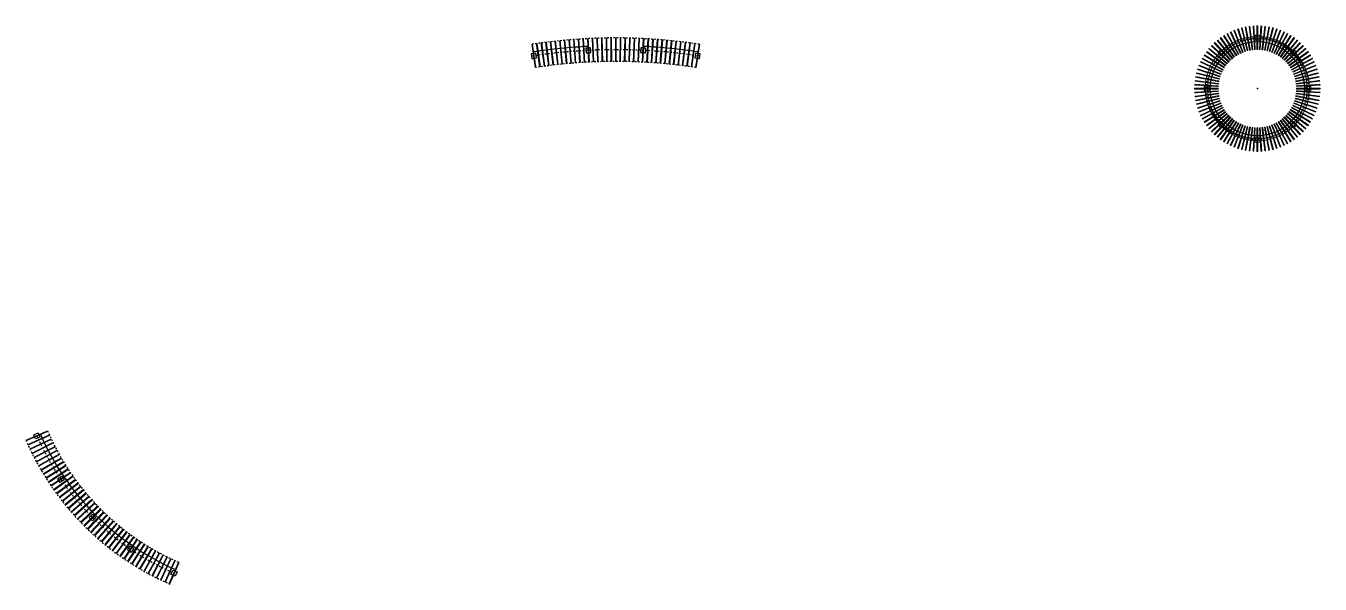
# Model space of a CAD drawing. Extents: x 387222 to 388513, y 9633222 to 9634061.
# Drawn here: x 388419.1 to 388501.6, y 9633548.3 to 9633583.9 of the extents above; entities that cross this region are included whole.
import ezdxf

# ---------------------------------------------------------------- set-up
doc = ezdxf.new("R2010")
doc.units = 0
doc.header["$LTSCALE"] = 0.049213
doc.header["$PDSIZE"] = -2.5
doc.linetypes.add('ACAD_PROJEÇÃO', pattern=[0.2, 0.1, -0.1])
doc.linetypes.add('DASHDOT', pattern=[1, 0.5, -0.25, 0, -0.25])
for name, color, linetype in [('BANCO', 2, 'Continuous'), ('EIXO', 253, 'DASHDOT'), ('P6', 4, 'Continuous'), ('PROJEÇÃO', 8, 'ACAD_PROJEÇÃO')]:
    doc.layers.add(name, color=color, linetype=linetype)
for name, color, linetype, lineweight in [('CARAMANCHÃO', 2, 'Continuous', 13), ('PERGOLA', 2, 'Continuous', 13), ('PILAR', 4, 'Continuous', 13), ('VIGA', 6, 'Continuous', 13)]:
    doc.layers.add(name, color=color, linetype=linetype, lineweight=lineweight)

# ---------------------------------------------------------------- blocks, each defined once
blk = doc.blocks.new('Pergola')
at = {"layer": 'PERGOLA'}
blk.add_lwpolyline([(0.025, 0.75), (-0.025, 0.75), (-0.025, -0.75), (0.025, -0.75)], close=True, dxfattribs=at)
for points in [[(-0.025, 0.2), (0.025, 0.2)], [(-0.025, -0.2), (0.025, -0.2)]]:
    blk.add_lwpolyline(points, dxfattribs=at)
at = {"layer": 'PROJEÇÃO'}
blk.add_lwpolyline([(0, 0.75), (0, -0.75)], dxfattribs=at)

msp = doc.modelspace()

# ---------------------------------------------------------------- linework, layer by layer
msp.add_lwpolyline([(388497.563, 9633576.754), (388497.563, 9633576.454)])
msp.add_point((388497.563, 9633579.854))
at = {"layer": 'BANCO'}
msp.add_lwpolyline([(388419.987, 9633557.826, 0.189001), (388428.606, 9633549.206)], format="xyb", dxfattribs=at)
msp.add_circle((388497.563, 9633579.854), 3, dxfattribs=at)
for start, end in [(92.88, 98.59907), (81.40093, 87.12)]:
    msp.add_arc((388456.661, 9633547.588), 35, start, end, dxfattribs=at)
at = {"layer": 'CARAMANCHÃO'}
for points in [[(388451.304, 9633582.682), (388451.529, 9633581.199)], [(388451.353, 9633582.689), (388451.578, 9633581.206)], [(388451.598, 9633582.725), (388451.811, 9633581.241)], [(388451.647, 9633582.733), (388451.86, 9633581.248)], [(388451.892, 9633582.767), (388452.093, 9633581.28)], [(388451.942, 9633582.773), (388452.142, 9633581.287)], [(388452.187, 9633582.805), (388452.375, 9633581.317)], [(388452.237, 9633582.812), (388452.425, 9633581.323)], [(388452.482, 9633582.842), (388452.658, 9633581.352)], [(388452.532, 9633582.847), (388452.708, 9633581.358)], [(388452.778, 9633582.875), (388452.941, 9633581.384)], [(388452.828, 9633582.881), (388452.991, 9633581.39)], [(388453.074, 9633582.907), (388453.224, 9633581.414)], [(388453.123, 9633582.912), (388453.274, 9633581.419)], [(388453.37, 9633582.935), (388453.508, 9633581.442)], [(388453.419, 9633582.94), (388453.557, 9633581.446)], [(388453.666, 9633582.962), (388453.791, 9633581.467)], [(388453.716, 9633582.966), (388453.841, 9633581.471)], [(388453.962, 9633582.986), (388454.075, 9633581.49)], [(388454.012, 9633582.989), (388454.125, 9633581.494)], [(388454.259, 9633583.007), (388454.359, 9633581.51)], [(388454.309, 9633583.01), (388454.409, 9633581.514)], [(388454.556, 9633583.026), (388454.644, 9633581.528)], [(388454.606, 9633583.029), (388454.694, 9633581.531)], [(388454.853, 9633583.042), (388454.928, 9633581.544)], [(388454.903, 9633583.045), (388454.978, 9633581.547)], [(388455.15, 9633583.056), (388455.213, 9633581.558)], [(388455.2, 9633583.058), (388455.263, 9633581.56)], [(388455.447, 9633583.068), (388455.497, 9633581.568)], [(388455.497, 9633583.069), (388455.547, 9633581.57)], [(388455.744, 9633583.077), (388455.782, 9633581.577)], [(388455.794, 9633583.078), (388455.832, 9633581.578)], [(388456.042, 9633583.083), (388456.067, 9633581.583)], [(388456.092, 9633583.084), (388456.117, 9633581.584)], [(388456.339, 9633583.087), (388456.352, 9633581.587)], [(388456.389, 9633583.087), (388456.402, 9633581.587)], [(388456.636, 9633583.088), (388456.636, 9633581.588)], [(388456.686, 9633583.088), (388456.686, 9633581.588)], [(388456.934, 9633583.087), (388456.921, 9633581.587)], [(388456.984, 9633583.087), (388456.971, 9633581.587)], [(388457.231, 9633583.084), (388457.206, 9633581.584)], [(388457.281, 9633583.083), (388457.256, 9633581.583)], [(388457.528, 9633583.078), (388457.491, 9633581.578)], [(388457.578, 9633583.077), (388457.541, 9633581.577)], [(388457.826, 9633583.069), (388457.776, 9633581.57)], [(388457.876, 9633583.068), (388457.825, 9633581.568)], [(388458.123, 9633583.058), (388458.06, 9633581.56)], [(388458.173, 9633583.056), (388458.11, 9633581.558)], [(388458.42, 9633583.045), (388458.345, 9633581.547)], [(388458.47, 9633583.042), (388458.395, 9633581.544)], [(388458.717, 9633583.029), (388458.629, 9633581.531)], [(388458.767, 9633583.026), (388458.679, 9633581.528)], [(388459.014, 9633583.01), (388458.913, 9633581.514)], [(388459.064, 9633583.007), (388458.963, 9633581.51)], [(388459.311, 9633582.989), (388459.198, 9633581.494)], [(388459.36, 9633582.986), (388459.247, 9633581.49)], [(388459.607, 9633582.966), (388459.482, 9633581.471)], [(388459.657, 9633582.962), (388459.531, 9633581.467)], [(388459.903, 9633582.94), (388459.765, 9633581.446)], [(388459.953, 9633582.935), (388459.815, 9633581.442)], [(388460.199, 9633582.912), (388460.049, 9633581.419)], [(388460.249, 9633582.907), (388460.099, 9633581.414)], [(388460.495, 9633582.881), (388460.332, 9633581.39)], [(388460.545, 9633582.875), (388460.382, 9633581.384)], [(388460.791, 9633582.847), (388460.615, 9633581.358)], [(388460.84, 9633582.842), (388460.665, 9633581.352)], [(388461.086, 9633582.812), (388460.898, 9633581.323)], [(388461.135, 9633582.805), (388460.948, 9633581.317)], [(388461.381, 9633582.773), (388461.18, 9633581.287)], [(388461.43, 9633582.767), (388461.23, 9633581.28)], [(388461.675, 9633582.733), (388461.463, 9633581.248)], [(388461.725, 9633582.725), (388461.512, 9633581.241)], [(388461.97, 9633582.689), (388461.744, 9633581.206)], [(388462.019, 9633582.682), (388461.794, 9633581.199)], [(388420.435, 9633558.049), (388419.06, 9633557.448)], [(388420.455, 9633558.003), (388419.08, 9633557.403)], [(388420.547, 9633557.798), (388419.182, 9633557.174)], [(388420.567, 9633557.752), (388419.203, 9633557.128)], [(388420.663, 9633557.548), (388419.309, 9633556.901)], [(388420.684, 9633557.503), (388419.331, 9633556.856)], [(388420.783, 9633557.301), (388419.441, 9633556.631)], [(388420.805, 9633557.256), (388419.463, 9633556.586)], [(388420.908, 9633557.055), (388419.577, 9633556.363)], [(388420.931, 9633557.011), (388419.6, 9633556.319)], [(388421.036, 9633556.812), (388419.717, 9633556.097)], [(388421.06, 9633556.768), (388419.741, 9633556.054)], [(388421.169, 9633556.571), (388419.863, 9633555.834)], [(388421.194, 9633556.528), (388419.887, 9633555.791)], [(388421.306, 9633556.333), (388420.012, 9633555.574)], [(388421.331, 9633556.29), (388420.037, 9633555.53)], [(388421.447, 9633556.096), (388420.166, 9633555.315)], [(388421.473, 9633556.054), (388420.192, 9633555.273)], [(388421.592, 9633555.863), (388420.324, 9633555.06)], [(388421.618, 9633555.82), (388420.351, 9633555.018)], [(388421.74, 9633555.631), (388420.487, 9633554.807)], [(388421.768, 9633555.589), (388420.515, 9633554.765)], [(388421.893, 9633555.402), (388420.654, 9633554.557)], [(388421.921, 9633555.361), (388420.682, 9633554.516)], [(388422.05, 9633555.176), (388420.825, 9633554.31)], [(388422.079, 9633555.135), (388420.854, 9633554.269)], [(388422.21, 9633554.953), (388421, 9633554.066)], [(388422.24, 9633554.912), (388421.03, 9633554.026)], [(388422.374, 9633554.732), (388421.18, 9633553.825)], [(388422.405, 9633554.692), (388421.21, 9633553.785)], [(388422.542, 9633554.514), (388421.363, 9633553.587)], [(388422.573, 9633554.475), (388421.394, 9633553.547)], [(388422.714, 9633554.299), (388421.551, 9633553.352)], [(388422.745, 9633554.26), (388421.582, 9633553.313)], [(388422.889, 9633554.087), (388421.742, 9633553.12)], [(388422.921, 9633554.049), (388421.774, 9633553.082)], [(388423.068, 9633553.878), (388421.938, 9633552.892)], [(388423.101, 9633553.84), (388421.97, 9633552.854)], [(388423.25, 9633553.672), (388422.137, 9633552.667)], [(388423.284, 9633553.635), (388422.17, 9633552.629)], [(388423.436, 9633553.469), (388422.34, 9633552.445)], [(388423.47, 9633553.432), (388422.374, 9633552.408)], [(388423.625, 9633553.269), (388422.547, 9633552.227)], [(388423.66, 9633553.233), (388422.581, 9633552.191)], [(388423.818, 9633553.073), (388422.757, 9633552.012)], [(388423.853, 9633553.037), (388422.792, 9633551.977)], [(388424.014, 9633552.88), (388422.971, 9633551.801)], [(388424.049, 9633552.845), (388423.007, 9633551.766)], [(388424.213, 9633552.69), (388423.189, 9633551.594)], [(388424.249, 9633552.656), (388423.225, 9633551.56)], [(388424.415, 9633552.503), (388423.41, 9633551.39)], [(388424.452, 9633552.47), (388423.447, 9633551.357)], [(388424.62, 9633552.32), (388423.634, 9633551.19)], [(388424.658, 9633552.288), (388423.672, 9633551.157)], [(388424.829, 9633552.141), (388423.862, 9633550.994)], [(388424.867, 9633552.109), (388423.9, 9633550.962)], [(388425.04, 9633551.965), (388424.093, 9633550.802)], [(388425.079, 9633551.934), (388424.132, 9633550.77)], [(388425.255, 9633551.793), (388424.328, 9633550.614)], [(388425.294, 9633551.762), (388424.367, 9633550.583)], [(388425.472, 9633551.624), (388424.565, 9633550.43)], [(388425.512, 9633551.594), (388424.605, 9633550.4)], [(388425.693, 9633551.459), (388424.806, 9633550.25)], [(388425.733, 9633551.43), (388424.846, 9633550.22)], [(388425.916, 9633551.298), (388425.049, 9633550.074)], [(388425.956, 9633551.269), (388425.09, 9633550.045)], [(388426.141, 9633551.141), (388425.296, 9633549.902)], [(388426.183, 9633551.113), (388425.337, 9633549.874)], [(388426.37, 9633550.988), (388425.546, 9633549.734)], [(388426.411, 9633550.96), (388425.587, 9633549.707)], [(388426.601, 9633550.838), (388425.798, 9633549.571)], [(388426.643, 9633550.811), (388425.84, 9633549.544)], [(388426.834, 9633550.692), (388426.053, 9633549.412)], [(388426.877, 9633550.666), (388426.096, 9633549.386)], [(388427.07, 9633550.551), (388426.311, 9633549.257)], [(388427.113, 9633550.526), (388426.354, 9633549.232)], [(388427.308, 9633550.413), (388426.571, 9633549.107)], [(388427.352, 9633550.389), (388426.614, 9633549.082)], [(388427.549, 9633550.28), (388426.834, 9633548.961)], [(388427.593, 9633550.256), (388426.878, 9633548.937)], [(388427.791, 9633550.15), (388427.099, 9633548.82)], [(388427.836, 9633550.127), (388427.143, 9633548.797)], [(388428.036, 9633550.025), (388427.367, 9633548.683)], [(388428.081, 9633550.003), (388427.411, 9633548.661)], [(388428.283, 9633549.904), (388427.637, 9633548.551)], [(388428.328, 9633549.882), (388427.682, 9633548.529)], [(388428.532, 9633549.787), (388427.909, 9633548.423)], [(388428.578, 9633549.766), (388427.954, 9633548.402)], [(388428.783, 9633549.675), (388428.183, 9633548.3)], [(388428.829, 9633549.655), (388428.229, 9633548.28)]]:
    msp.add_lwpolyline(points, dxfattribs=at)
at = {"layer": 'EIXO'}
for points in [[(388451.328, 9633582.686), (388451.554, 9633581.203)], [(388451.623, 9633582.729), (388451.835, 9633581.244)], [(388451.917, 9633582.77), (388452.118, 9633581.283)], [(388452.212, 9633582.808), (388452.4, 9633581.32)], [(388452.507, 9633582.844), (388452.683, 9633581.355)], [(388452.803, 9633582.878), (388452.966, 9633581.387)], [(388453.099, 9633582.909), (388453.249, 9633581.417)], [(388453.395, 9633582.938), (388453.533, 9633581.444)], [(388453.691, 9633582.964), (388453.816, 9633581.469)], [(388453.987, 9633582.988), (388454.1, 9633581.492)], [(388454.284, 9633583.009), (388454.384, 9633581.512)], [(388454.581, 9633583.027), (388454.669, 9633581.53)], [(388454.878, 9633583.044), (388454.953, 9633581.545)], [(388455.175, 9633583.057), (388455.238, 9633581.559)], [(388455.472, 9633583.068), (388455.522, 9633581.569)], [(388455.769, 9633583.077), (388455.807, 9633581.578)], [(388456.067, 9633583.083), (388456.092, 9633581.584)], [(388456.364, 9633583.087), (388456.377, 9633581.587)], [(388456.661, 9633583.088), (388456.661, 9633581.588)], [(388456.959, 9633583.087), (388456.946, 9633581.587)], [(388457.256, 9633583.083), (388457.231, 9633581.584)], [(388457.553, 9633583.077), (388457.516, 9633581.578)], [(388457.851, 9633583.068), (388457.801, 9633581.569)], [(388458.148, 9633583.057), (388458.085, 9633581.559)], [(388458.445, 9633583.044), (388458.37, 9633581.545)], [(388458.742, 9633583.027), (388458.654, 9633581.53)], [(388459.039, 9633583.009), (388458.938, 9633581.512)], [(388459.335, 9633582.988), (388459.222, 9633581.492)], [(388459.632, 9633582.964), (388459.506, 9633581.469)], [(388459.928, 9633582.938), (388459.79, 9633581.444)], [(388460.224, 9633582.909), (388460.074, 9633581.417)], [(388460.52, 9633582.878), (388460.357, 9633581.387)], [(388460.815, 9633582.844), (388460.64, 9633581.355)], [(388461.111, 9633582.808), (388460.923, 9633581.32)], [(388461.406, 9633582.77), (388461.205, 9633581.283)], [(388461.7, 9633582.729), (388461.487, 9633581.244)], [(388461.994, 9633582.686), (388461.769, 9633581.203)], [(388420.445, 9633558.026), (388419.07, 9633557.426)], [(388420.557, 9633557.775), (388419.193, 9633557.151)], [(388420.673, 9633557.526), (388419.32, 9633556.879)], [(388420.794, 9633557.278), (388419.452, 9633556.609)], [(388420.919, 9633557.033), (388419.588, 9633556.341)], [(388421.048, 9633556.79), (388419.729, 9633556.075)], [(388421.181, 9633556.55), (388419.875, 9633555.812)], [(388421.318, 9633556.311), (388420.025, 9633555.552)], [(388421.46, 9633556.075), (388420.179, 9633555.294)], [(388421.605, 9633555.841), (388420.338, 9633555.039)], [(388421.754, 9633555.61), (388420.501, 9633554.786)], [(388421.907, 9633555.382), (388420.668, 9633554.536)], [(388422.064, 9633555.156), (388420.84, 9633554.29)], [(388422.225, 9633554.933), (388421.015, 9633554.046)], [(388422.389, 9633554.712), (388421.195, 9633553.805)], [(388422.558, 9633554.494), (388421.379, 9633553.567)], [(388422.73, 9633554.28), (388421.567, 9633553.332)], [(388422.905, 9633554.068), (388421.758, 9633553.101)], [(388423.084, 9633553.859), (388421.954, 9633552.873)], [(388423.267, 9633553.653), (388422.154, 9633552.648)], [(388423.453, 9633553.451), (388422.357, 9633552.427)], [(388423.642, 9633553.251), (388422.564, 9633552.209)], [(388423.835, 9633553.055), (388422.775, 9633551.994)], [(388424.031, 9633552.862), (388422.989, 9633551.784)], [(388424.231, 9633552.673), (388423.207, 9633551.577)], [(388424.434, 9633552.487), (388423.428, 9633551.373)], [(388424.639, 9633552.304), (388423.653, 9633551.174)], [(388424.848, 9633552.125), (388423.881, 9633550.978)], [(388425.06, 9633551.949), (388424.113, 9633550.786)], [(388425.275, 9633551.777), (388424.347, 9633550.598)], [(388425.492, 9633551.609), (388424.585, 9633550.415)], [(388425.713, 9633551.445), (388424.826, 9633550.235)], [(388425.936, 9633551.284), (388425.07, 9633550.059)], [(388426.162, 9633551.127), (388425.317, 9633549.888)], [(388426.391, 9633550.974), (388425.566, 9633549.721)], [(388426.622, 9633550.825), (388425.819, 9633549.558)], [(388426.855, 9633550.679), (388426.074, 9633549.399)], [(388427.091, 9633550.538), (388426.332, 9633549.245)], [(388427.33, 9633550.401), (388426.593, 9633549.095)], [(388427.571, 9633550.268), (388426.856, 9633548.949)], [(388427.814, 9633550.139), (388427.121, 9633548.808)], [(388428.059, 9633550.014), (388427.389, 9633548.672)], [(388428.306, 9633549.893), (388427.659, 9633548.54)], [(388428.555, 9633549.777), (388427.931, 9633548.413)], [(388428.806, 9633549.664), (388428.206, 9633548.29)]]:
    msp.add_lwpolyline(points, dxfattribs=at)
for radius, start, end in [(35.5, 81.36, 98.64), (34.75, 81.13846, 98.86154), (34, 81.36, 98.64)]:
    msp.add_arc((388456.661, 9633547.588), radius, start, end, dxfattribs=at)
at = {"layer": 'P6'}
for points in [[(388451.315, 9633581.772, -0.002168), (388451.612, 9633581.817), (388451.567, 9633582.114, 0.002149), (388451.27, 9633582.069)], [(388454.773, 9633582.136, -0.002168), (388455.073, 9633582.151), (388455.058, 9633582.451, 0.002149), (388454.758, 9633582.436)], [(388458.25, 9633582.151, -0.002168), (388458.55, 9633582.136), (388458.565, 9633582.436, 0.002149), (388458.265, 9633582.451)], [(388461.711, 9633581.817, -0.002168), (388462.007, 9633581.772), (388462.052, 9633582.069, 0.002149), (388461.756, 9633582.114)], [(388419.956, 9633557.649), (388419.681, 9633557.528, -0.004386), (388419.561, 9633557.803), (388419.835, 9633557.924, 0.004464)], [(388421.497, 9633554.92), (388421.249, 9633554.751, -0.004386), (388421.08, 9633554.999), (388421.328, 9633555.168, 0.004464)], [(388423.518, 9633552.525), (388423.305, 9633552.313, -0.004386), (388423.093, 9633552.525), (388423.305, 9633552.737, 0.004464)], [(388425.948, 9633550.547), (388425.779, 9633550.299, -0.004386), (388425.531, 9633550.469), (388425.7, 9633550.716, 0.004464)], [(388428.704, 9633549.055), (388428.584, 9633548.78, -0.004386), (388428.309, 9633548.9), (388428.429, 9633549.175, 0.004464)]]:
    msp.add_lwpolyline(points, format="xyb", close=True, dxfattribs=at)
at = {"layer": 'PERGOLA'}
msp.add_lwpolyline([(388498.039, 9633575.882), (388498.089, 9633575.888), (388497.901, 9633577.377), (388497.851, 9633577.37)], close=True, dxfattribs=at)
for points in [[(388497.97, 9633576.831), (388497.92, 9633576.825)], [(388498.02, 9633576.434), (388497.97, 9633576.428)]]:
    msp.add_lwpolyline(points, dxfattribs=at)
at = {"layer": 'PILAR'}
for points in [[(388497.413, 9633582.954), (388497.713, 9633582.954), (388497.713, 9633583.254), (388497.413, 9633583.254)], [(388495.265, 9633581.94), (388495.477, 9633582.152), (388495.265, 9633582.364), (388495.052, 9633582.152)], [(388499.649, 9633582.152), (388499.861, 9633581.94), (388500.073, 9633582.152), (388499.861, 9633582.364)], [(388494.463, 9633579.704), (388494.463, 9633580.004), (388494.163, 9633580.004), (388494.163, 9633579.704)], [(388500.663, 9633580.004), (388500.663, 9633579.704), (388500.963, 9633579.704), (388500.963, 9633580.004)], [(388495.477, 9633577.556), (388495.265, 9633577.768), (388495.052, 9633577.556), (388495.265, 9633577.343)], [(388499.861, 9633577.768), (388499.649, 9633577.556), (388499.861, 9633577.343), (388500.073, 9633577.556)], [(388497.713, 9633576.754), (388497.413, 9633576.754), (388497.413, 9633576.454), (388497.713, 9633576.454)]]:
    msp.add_lwpolyline(points, close=True, dxfattribs=at)
at = {"layer": 'PROJEÇÃO'}
msp.add_lwpolyline([(388498.064, 9633575.885), (388497.876, 9633577.373)], dxfattribs=at)
msp.add_circle((388497.563, 9633579.854), 3.25, dxfattribs=at)
for radius, start, end in [(16.95, 203.59459, 246.40541), (16.2, 203.50618, 246.49382), (17.7, 203.51367, 246.48633)]:
    msp.add_arc((388435.29, 9633564.51), radius, start, end, dxfattribs=at)
at = {"layer": 'VIGA'}
for radius in [3.325, 3.175]:
    msp.add_circle((388497.563, 9633579.854), radius, dxfattribs=at)

# ---------------------------------------------------------------- block references
at = {"layer": 'PERGOLA'}
for p, rotation in [((388495.997, 9633582.702), 28.8), ((388496.179, 9633582.794), 25.20000000000001), ((388496.366, 9633582.875), 21.6), ((388496.558, 9633582.945), 18), ((388496.754, 9633583.002), 14.4), ((388496.954, 9633583.046), 10.80000000000001), ((388497.155, 9633583.078), 7.200000000000002), ((388497.359, 9633583.097), 3.600000000000009), ((388497.767, 9633583.097), 356.4), ((388497.97, 9633583.078), 352.8000000000001), ((388498.172, 9633583.046), 349.2000000000001), ((388498.371, 9633583.002), 345.6), ((388498.567, 9633582.945), 342), ((388498.759, 9633582.875), 338.4), ((388498.946, 9633582.794), 334.8), ((388499.128, 9633582.702), 331.2), ((388495.193, 9633582.078), 46.79999999999999), ((388495.338, 9633582.223), 43.20000000000002), ((388495.491, 9633582.358), 39.60000000000002), ((388495.652, 9633582.483), 36.00000000000001), ((388495.821, 9633582.598), 32.39999999999999), ((388499.304, 9633582.598), 327.6000000000001), ((388499.473, 9633582.483), 324), ((388499.634, 9633582.358), 320.4), ((388499.787, 9633582.223), 316.8000000000001), ((388499.932, 9633582.078), 313.2), ((388494.715, 9633581.419), 61.20000000000001), ((388494.819, 9633581.595), 57.60000000000002), ((388494.933, 9633581.764), 54.00000000000001), ((388495.058, 9633581.925), 50.40000000000002), ((388500.067, 9633581.925), 309.6), ((388500.192, 9633581.764), 306.0000000000001), ((388500.307, 9633581.595), 302.4), ((388500.411, 9633581.419), 298.8), ((388494.415, 9633580.662), 75.60000000000001), ((388494.472, 9633580.858), 72), ((388494.541, 9633581.05), 68.40000000000002), ((388494.622, 9633581.237), 64.79999999999998), ((388500.503, 9633581.237), 295.2), ((388500.584, 9633581.05), 291.6), ((388500.654, 9633580.858), 288), ((388500.711, 9633580.662), 284.4), ((388494.319, 9633580.058), 86.40000000000002), ((388494.338, 9633580.261), 82.8), ((388494.37, 9633580.463), 79.20000000000002), ((388500.755, 9633580.463), 280.8), ((388500.787, 9633580.261), 277.2), ((388500.806, 9633580.058), 273.6), ((388494.313, 9633579.854), 90), ((388494.319, 9633579.65), 93.60000000000001), ((388494.338, 9633579.446), 97.2), ((388494.37, 9633579.245), 100.8), ((388494.415, 9633579.045), 104.4), ((388500.711, 9633579.045), 255.6), ((388500.755, 9633579.245), 259.1999999999999), ((388500.787, 9633579.446), 262.8), ((388500.806, 9633579.65), 266.4), ((388500.813, 9633579.854), 270), ((388494.472, 9633578.849), 108), ((388494.541, 9633578.657), 111.6), ((388494.622, 9633578.47), 115.2), ((388494.715, 9633578.288), 118.8), ((388494.819, 9633578.112), 122.4), ((388494.933, 9633577.943), 126), ((388500.192, 9633577.943), 234), ((388500.307, 9633578.112), 237.6), ((388500.411, 9633578.288), 241.2), ((388500.503, 9633578.47), 244.8), ((388500.584, 9633578.657), 248.4), ((388500.654, 9633578.849), 252), ((388495.058, 9633577.782), 129.6), ((388495.193, 9633577.629), 133.2), ((388495.338, 9633577.485), 136.8), ((388495.491, 9633577.349), 140.4), ((388495.652, 9633577.224), 144), ((388495.821, 9633577.11), 147.6), ((388495.997, 9633577.006), 151.2), ((388496.179, 9633576.913), 154.8), ((388496.366, 9633576.832), 158.4), ((388498.759, 9633576.832), 201.6), ((388498.946, 9633576.913), 205.1999999999999), ((388499.128, 9633577.006), 208.8), ((388499.304, 9633577.11), 212.4), ((388499.473, 9633577.224), 216), ((388499.634, 9633577.349), 219.6), ((388499.787, 9633577.485), 223.2), ((388499.932, 9633577.629), 226.8), ((388500.067, 9633577.782), 230.4), ((388496.558, 9633576.763), 162), ((388496.754, 9633576.706), 165.6), ((388496.954, 9633576.661), 169.2), ((388497.155, 9633576.629), 172.8), ((388497.359, 9633576.61), 176.4), ((388497.563, 9633576.604), 180), ((388497.767, 9633576.61), 183.5999999999999), ((388498.172, 9633576.661), 190.8), ((388498.371, 9633576.706), 194.4), ((388498.567, 9633576.763), 198)]:
    msp.add_blockref('Pergola', p, dxfattribs=dict(at, rotation=rotation))
msp.add_blockref('Pergola', (388497.563, 9633583.104), dxfattribs=at)

doc.saveas('drawing.dxf')
